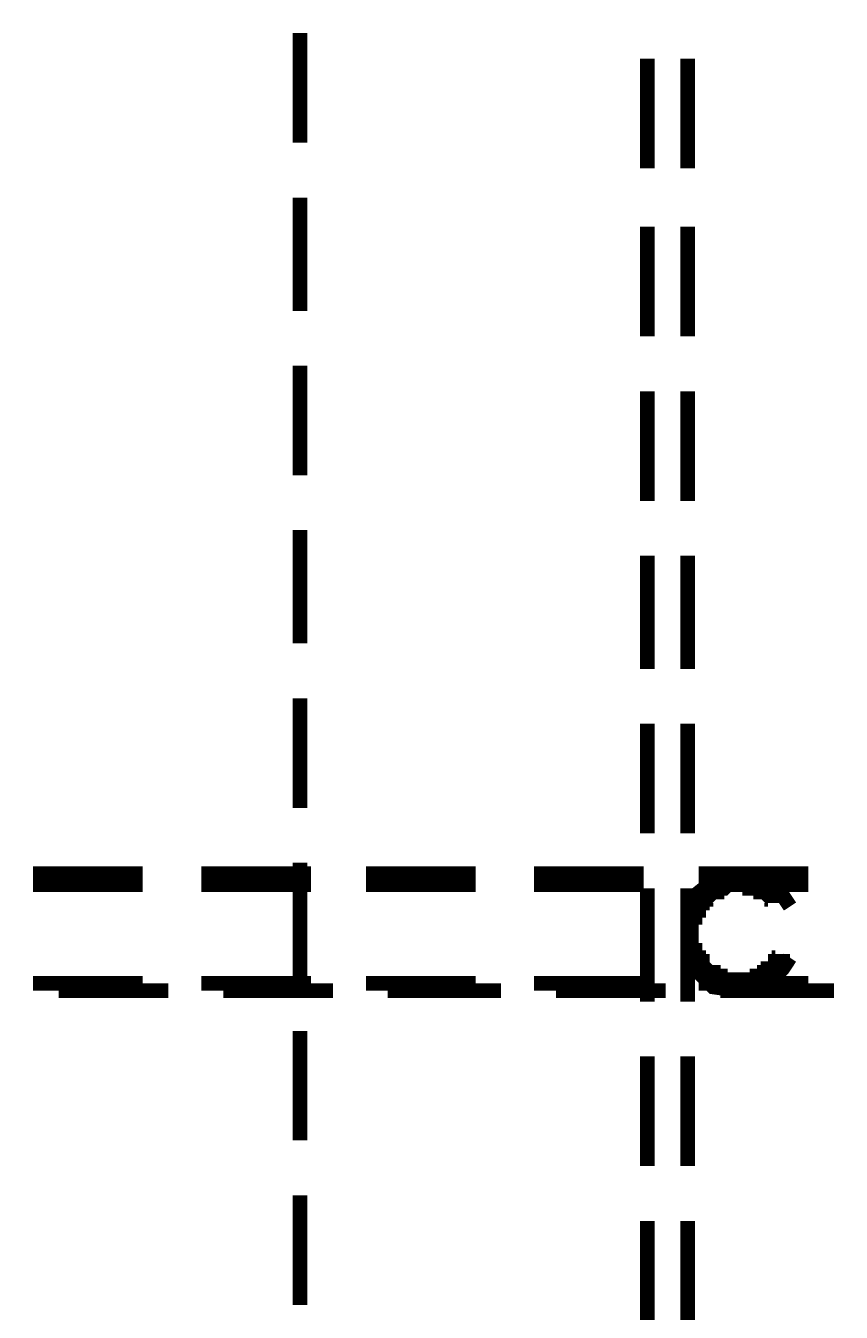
# Model space of a CAD drawing. Extents: x 0.1 to 11.6, y 0.3 to 16.2.
# Drawn here: x 7.198 to 7.57, y 8.442 to 9.028 of the extents above; entities that cross this region are included whole.
import ezdxf

# ---------------------------------------------------------------- set-up
doc = ezdxf.new("R2010")
doc.units = 0
doc.header["$MEASUREMENT"] = 0

msp = doc.modelspace()

# ---------------------------------------------------------------- linework, layer by layer
at = {"color": 0, "const_width": 0.00667}
for points in [[(7.32335, 8.97499), (7.32335, 9.02501)], [(7.48167, 8.96332), (7.48167, 9.01335)], [(7.5, 8.96332), (7.5, 9.01335)], [(7.32335, 8.89833), (7.32335, 8.94997)], [(7.48167, 8.88667), (7.48167, 8.93668)], [(7.5, 8.88667), (7.5, 8.93668)], [(7.32335, 8.82335), (7.32335, 8.87332)], [(7.48167, 8.81168), (7.48167, 8.86165)], [(7.5, 8.81168), (7.5, 8.86165)], [(7.32335, 8.74669), (7.32335, 8.79833)], [(7.48167, 8.73503), (7.48167, 8.78668)], [(7.5, 8.73503), (7.5, 8.78668)], [(7.32335, 8.67165), (7.32335, 8.72168)], [(7.48167, 8.66), (7.48167, 8.71001)], [(7.5, 8.66), (7.5, 8.71001)], [(7.32335, 8.595), (7.32335, 8.64665)], [(7.25168, 8.64165), (7.20167, 8.64165)], [(7.32835, 8.64165), (7.27832, 8.64165)], [(7.40332, 8.64165), (7.35335, 8.64165)], [(7.47999, 8.64165), (7.43001, 8.64165)], [(7.52333, 8.64165), (7.51167, 8.63835), (7.50331, 8.63167), (7.5, 8.62668)], [(7.55501, 8.64165), (7.50499, 8.64165)], [(7.54665, 8.62668), (7.54335, 8.63167), (7.535, 8.63835), (7.52333, 8.64165)], [(7.25168, 8.63667), (7.20167, 8.63667)], [(7.32835, 8.63667), (7.27832, 8.63667)], [(7.40332, 8.63667), (7.35335, 8.63667)], [(7.47999, 8.63667), (7.43001, 8.63667)], [(7.48167, 8.58333), (7.48167, 8.63499)], [(7.5, 8.58333), (7.5, 8.63499)], [(7.50168, 8.61165), (7.50168, 8.61333), (7.50168, 8.61501), (7.50168, 8.61664), (7.50168, 8.61833), (7.50168, 8.62001), (7.50168, 8.62169), (7.50331, 8.62169), (7.50331, 8.62332), (7.50331, 8.625), (7.50499, 8.625), (7.50499, 8.62668), (7.50499, 8.62831), (7.50667, 8.62831), (7.50667, 8.62999), (7.50836, 8.62999), (7.50836, 8.63167), (7.50999, 8.63167), (7.51167, 8.63336), (7.51335, 8.63336), (7.51335, 8.63499), (7.51497, 8.63499), (7.51665, 8.63499), (7.51833, 8.63667), (7.52001, 8.63667), (7.52165, 8.63667), (7.52333, 8.63667), (7.52501, 8.63667), (7.52669, 8.63667), (7.52832, 8.63667), (7.52832, 8.63499), (7.53, 8.63499), (7.53168, 8.63499), (7.53331, 8.63499), (7.53331, 8.63336), (7.535, 8.63336), (7.53668, 8.63167), (7.53836, 8.63167), (7.53836, 8.62999), (7.53999, 8.62999), (7.53999, 8.62831)], [(7.55501, 8.63667), (7.50499, 8.63667)], [(7.54335, 8.60499), (7.54335, 8.60335), (7.54167, 8.60335), (7.54167, 8.60167), (7.53999, 8.60167), (7.53999, 8.59999), (7.53836, 8.59831), (7.53668, 8.59831), (7.53668, 8.59668), (7.535, 8.59668), (7.535, 8.595), (7.53331, 8.595), (7.53168, 8.595), (7.53168, 8.59332), (7.53, 8.59332), (7.52832, 8.59332), (7.52669, 8.59332), (7.52501, 8.59332), (7.52501, 8.59169), (7.52333, 8.59169), (7.52165, 8.59169), (7.52165, 8.59332), (7.52001, 8.59332), (7.51833, 8.59332), (7.51665, 8.59332), (7.51497, 8.59332), (7.51497, 8.595), (7.51335, 8.595), (7.51167, 8.595), (7.51167, 8.59668), (7.50999, 8.59668), (7.50836, 8.59831), (7.50667, 8.59999), (7.50667, 8.60167), (7.50499, 8.60167), (7.50499, 8.60335), (7.50331, 8.60335), (7.50331, 8.60499), (7.50331, 8.60667), (7.50168, 8.60667), (7.50168, 8.60835), (7.50168, 8.61003), (7.50168, 8.61165)], [(7.5, 8.60335), (7.50331, 8.59831), (7.51167, 8.59), (7.52333, 8.58832)], [(7.52333, 8.58832), (7.535, 8.59), (7.54335, 8.59831), (7.54665, 8.60335)], [(7.20167, 8.59169), (7.25168, 8.59169)], [(7.27832, 8.59169), (7.32835, 8.59169)], [(7.35335, 8.59169), (7.40332, 8.59169)], [(7.43001, 8.59169), (7.47999, 8.59169)], [(7.50499, 8.59169), (7.55501, 8.59169)], [(7.21332, 8.58832), (7.26335, 8.58832)], [(7.28836, 8.58832), (7.33832, 8.58832)], [(7.36333, 8.58832), (7.41499, 8.58832)], [(7.44, 8.58832), (7.49001, 8.58832)], [(7.51497, 8.58832), (7.56668, 8.58832)], [(7.32335, 8.52001), (7.32335, 8.56999)], [(7.48167, 8.50836), (7.48167, 8.55832)], [(7.5, 8.50836), (7.5, 8.55832)], [(7.32335, 8.44499), (7.32335, 8.49501)], [(7.48167, 8.43164), (7.48167, 8.48335)], [(7.5, 8.43164), (7.5, 8.48335)]]:
    msp.add_lwpolyline(points, dxfattribs=at)

doc.saveas('drawing.dxf')
